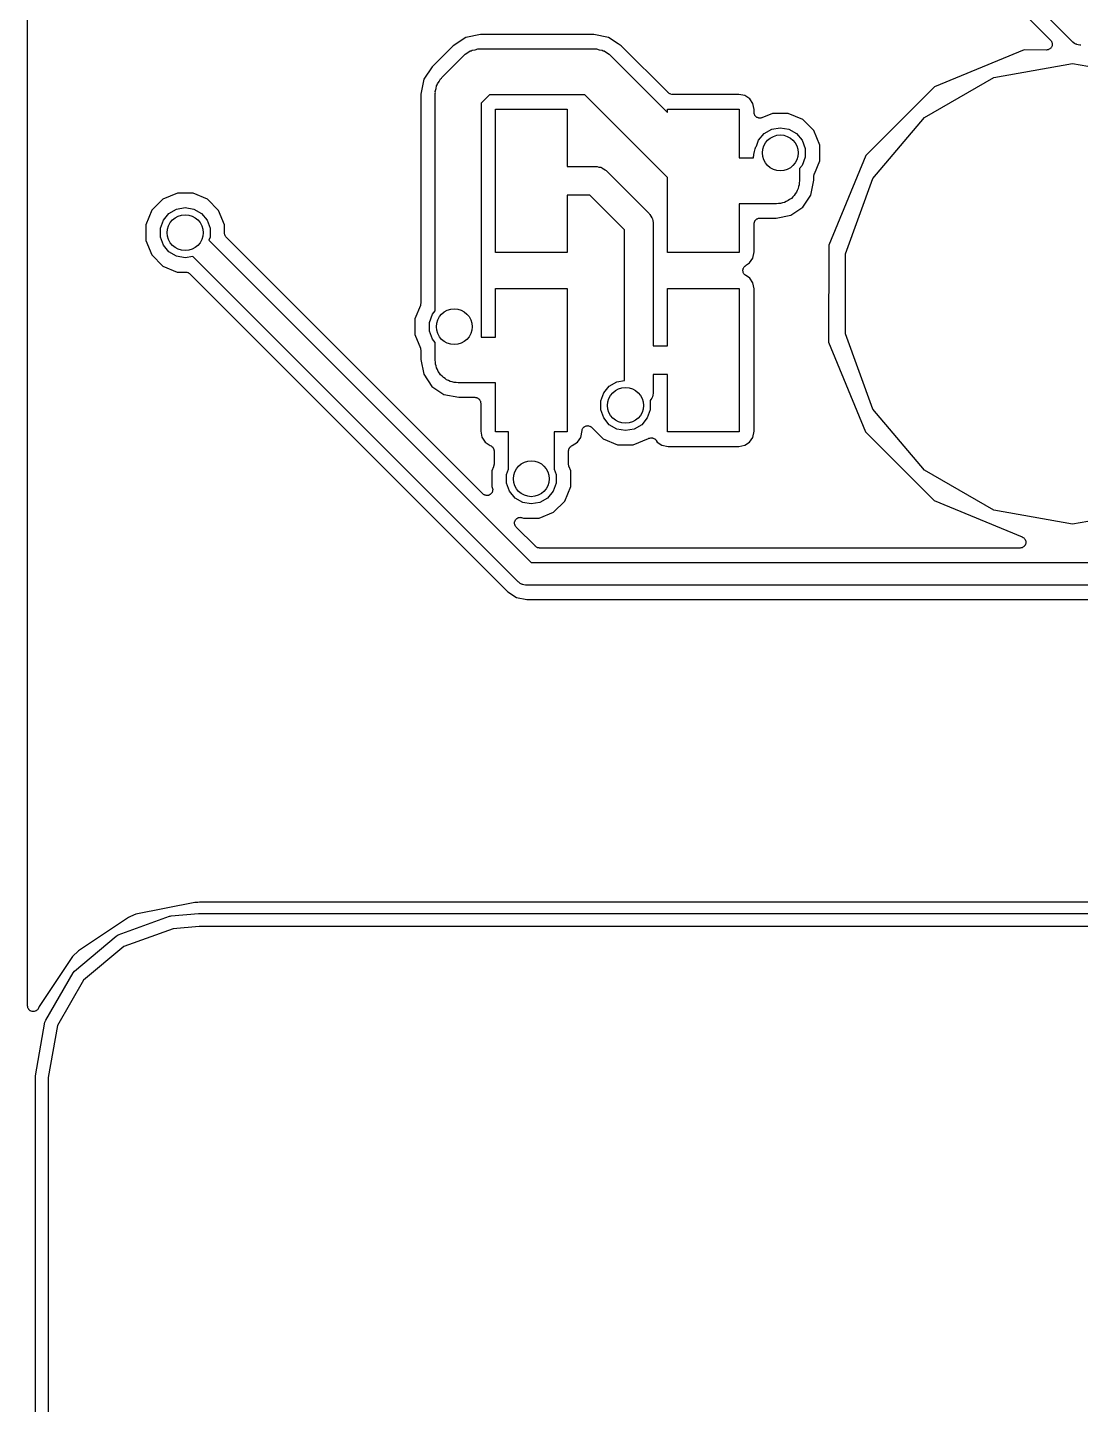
# Model space of a CAD drawing. Extents: x 51 to 137, y -158 to -25.
# Drawn here: x 99.03 to 117.67, y -131.28 to -106.9 of the extents above; entities that cross this region are included whole.
import ezdxf

# ---------------------------------------------------------------- set-up
doc = ezdxf.new("R2010")
doc.units = 0
doc.header["$MEASUREMENT"] = 0
doc.layers.add('BLACK', color=7, linetype='CONTINUOUS')

msp = doc.modelspace()

# ---------------------------------------------------------------- linework, layer by layer
at = {"layer": 'Black'}
for p, q in [((117.534, -107.152), (101.208, -90.8249)), ((101.064, -91.0399), (117.145, -107.121)), ((99.0299, -124.223), (99.0299, -92.7939)), ((107.05, -107.02), (106.788, -107.072)), ((109.057, -107.02), (107.05, -107.02)), ((109.319, -107.072), (109.057, -107.02)), ((106.566, -107.22), (106.194, -107.592)), ((106.788, -107.072), (106.566, -107.22)), ((106.886, -107.307), (106.901, -107.298)), ((106.901, -107.298), (106.953, -107.289)), ((106.953, -107.289), (107.005, -107.275)), ((107.005, -107.275), (107.022, -107.277)), ((107.022, -107.277), (107.04, -107.274)), ((107.04, -107.274), (109.067, -107.274)), ((109.067, -107.274), (109.085, -107.277)), ((109.085, -107.277), (109.103, -107.275)), ((109.103, -107.275), (109.154, -107.289)), ((109.154, -107.289), (109.206, -107.298)), ((109.206, -107.298), (109.222, -107.307)), ((109.49, -107.186), (109.319, -107.072)), ((109.541, -107.22), (109.49, -107.186)), ((110.371, -108.05), (109.541, -107.22)), ((116.678, -107.294), (115.09, -107.95)), ((117.073, -107.295), (116.678, -107.294)), ((117.086, -107.292), (117.073, -107.295)), ((117.099, -107.291), (117.086, -107.292)), ((117.103, -107.289), (117.099, -107.291)), ((117.108, -107.288), (117.103, -107.289)), ((117.119, -107.282), (117.108, -107.288)), ((117.131, -107.276), (117.119, -107.282)), ((117.134, -107.273), (117.131, -107.276)), ((117.138, -107.271), (117.134, -107.273)), ((117.147, -107.261), (117.138, -107.271)), ((117.145, -107.121), (117.152, -107.132)), ((117.156, -107.251), (117.147, -107.261)), ((117.152, -107.132), (117.161, -107.142)), ((117.158, -107.247), (117.156, -107.251)), ((117.161, -107.244), (117.158, -107.247)), ((117.161, -107.142), (117.162, -107.146)), ((117.165, -107.231), (117.161, -107.244)), ((117.162, -107.146), (117.165, -107.15)), ((117.165, -107.15), (117.168, -107.163)), ((117.171, -107.219), (117.165, -107.231)), ((117.168, -107.163), (117.173, -107.175)), ((117.173, -107.211), (117.171, -107.215)), ((117.171, -107.215), (117.171, -107.219)), ((117.173, -107.175), (117.173, -107.18)), ((117.173, -107.18), (117.174, -107.184)), ((117.174, -107.184), (117.173, -107.197)), ((117.173, -107.197), (117.173, -107.211)), ((117.542, -107.157), (117.534, -107.152)), ((117.547, -107.164), (117.542, -107.157)), ((117.57, -107.177), (117.547, -107.164)), ((117.592, -107.192), (117.57, -107.177)), ((117.601, -107.194), (117.592, -107.192)), ((117.609, -107.199), (117.601, -107.194)), ((117.635, -107.203), (117.609, -107.199)), ((117.66, -107.21), (117.635, -107.203)), ((117.669, -107.21), (117.66, -107.21)), ((117.678, -107.211), (117.669, -107.21)), ((106.367, -107.779), (106.753, -107.393)), ((106.753, -107.393), (106.767, -107.383)), ((106.767, -107.383), (106.779, -107.369)), ((106.779, -107.369), (106.825, -107.342)), ((106.825, -107.342), (106.868, -107.312)), ((106.868, -107.312), (106.886, -107.307)), ((109.222, -107.307), (109.239, -107.312)), ((109.239, -107.312), (109.282, -107.342)), ((109.282, -107.342), (109.328, -107.369)), ((109.328, -107.369), (109.34, -107.383)), ((109.34, -107.383), (109.355, -107.393)), ((109.355, -107.393), (110.363, -108.401)), ((116.138, -107.78), (117.533, -107.533)), ((117.533, -107.533), (118.928, -107.78)), ((106.194, -107.592), (106.046, -107.814)), ((106.357, -107.793), (106.367, -107.779)), ((114.911, -108.488), (116.138, -107.78)), ((106.046, -107.814), (105.994, -108.076)), ((106.249, -108.03), (106.263, -107.979)), ((106.263, -107.979), (106.272, -107.927)), ((106.272, -107.927), (106.281, -107.911)), ((106.281, -107.911), (106.286, -107.894)), ((106.286, -107.894), (106.316, -107.851)), ((106.316, -107.851), (106.343, -107.805)), ((106.343, -107.805), (106.357, -107.793)), ((115.09, -107.95), (113.875, -109.164)), ((105.994, -108.076), (105.994, -111.779)), ((106.248, -108.066), (106.251, -108.048)), ((106.248, -111.914), (106.248, -108.066)), ((106.251, -108.048), (106.249, -108.03)), ((107.208, -108.087), (107.061, -108.234)), ((107.061, -108.234), (107.061, -112.38)), ((108.899, -108.087), (107.208, -108.087)), ((110.363, -109.551), (108.899, -108.087)), ((110.375, -108.053), (110.371, -108.05)), ((110.378, -108.056), (110.375, -108.053)), ((110.389, -108.063), (110.378, -108.056)), ((110.4, -108.071), (110.389, -108.063)), ((110.404, -108.072), (110.4, -108.071)), ((110.408, -108.074), (110.404, -108.072)), ((110.421, -108.076), (110.408, -108.074)), ((110.434, -108.08), (110.421, -108.076)), ((110.439, -108.079), (110.434, -108.08)), ((110.443, -108.08), (110.439, -108.079)), ((111.623, -108.08), (110.443, -108.08)), ((111.733, -108.102), (111.623, -108.08)), ((111.817, -108.159), (111.733, -108.102)), ((111.873, -108.244), (111.817, -108.159)), ((111.894, -108.351), (111.873, -108.244)), ((107.315, -110.881), (107.315, -108.341)), ((107.315, -108.341), (108.585, -108.341)), ((108.585, -108.341), (108.585, -109.357)), ((110.363, -108.401), (110.363, -108.341)), ((110.363, -108.341), (111.633, -108.341)), ((111.633, -108.341), (111.633, -109.205)), ((111.894, -108.402), (111.894, -108.351)), ((111.896, -108.412), (111.894, -108.402)), ((111.896, -108.423), (111.896, -108.412)), ((111.899, -108.43), (111.896, -108.423)), ((111.9, -108.436), (111.899, -108.43)), ((111.906, -108.446), (111.9, -108.436)), ((111.91, -108.456), (111.906, -108.446)), ((111.914, -108.461), (111.91, -108.456)), ((111.918, -108.467), (111.914, -108.461)), ((111.926, -108.474), (111.918, -108.467)), ((111.934, -108.482), (111.926, -108.474)), ((111.94, -108.485), (111.934, -108.482)), ((111.945, -108.49), (111.94, -108.485)), ((111.955, -108.493), (111.945, -108.49)), ((111.965, -108.498), (111.955, -108.493)), ((111.972, -108.499), (111.965, -108.498)), ((111.978, -108.502), (111.972, -108.499)), ((111.989, -108.502), (111.978, -108.502)), ((112, -108.503), (111.989, -108.502)), ((112.006, -108.502), (112, -108.503)), ((112.013, -108.502), (112.006, -108.502)), ((112.024, -108.498), (112.013, -108.502)), ((112.034, -108.495), (112.024, -108.498)), ((112.22, -108.419), (112.034, -108.495)), ((112.498, -108.419), (112.22, -108.419)), ((112.755, -108.525), (112.498, -108.419)), ((114, -109.573), (114.911, -108.488)), ((112.072, -108.775), (112.206, -108.698)), ((112.206, -108.698), (112.359, -108.671)), ((112.359, -108.671), (112.511, -108.698)), ((112.511, -108.698), (112.645, -108.775)), ((112.951, -108.722), (112.755, -108.525)), ((113.057, -108.979), (112.951, -108.722)), ((111.925, -109.01), (111.935, -108.997)), ((111.935, -108.997), (111.972, -108.894)), ((111.972, -108.894), (112.072, -108.775)), ((112.645, -108.775), (112.745, -108.894)), ((112.745, -108.894), (112.798, -109.04)), ((113.057, -109.257), (113.057, -108.979)), ((111.633, -109.205), (111.887, -109.205)), ((111.887, -109.182), (111.89, -109.165)), ((111.887, -109.205), (111.887, -109.182)), ((111.889, -109.147), (111.903, -109.095)), ((111.89, -109.165), (111.889, -109.147)), ((111.903, -109.095), (111.912, -109.043)), ((111.912, -109.043), (111.921, -109.028)), ((111.921, -109.028), (111.925, -109.01)), ((112.798, -109.195), (112.745, -109.34)), ((112.798, -109.04), (112.798, -109.195)), ((113.875, -109.164), (113.216, -110.75)), ((108.585, -109.357), (109.093, -109.357)), ((109.093, -109.357), (109.104, -109.359)), ((109.104, -109.359), (109.115, -109.358)), ((109.115, -109.358), (109.147, -109.367)), ((109.147, -109.367), (109.18, -109.372)), ((109.18, -109.372), (109.19, -109.378)), ((109.19, -109.378), (109.201, -109.381)), ((109.201, -109.381), (109.228, -109.4)), ((109.228, -109.4), (109.257, -109.416)), ((109.257, -109.416), (109.264, -109.425)), ((109.264, -109.425), (109.273, -109.431)), ((109.273, -109.431), (110.034, -110.193)), ((112.745, -109.34), (112.7, -109.394)), ((112.7, -109.394), (112.7, -109.611)), ((112.958, -109.505), (112.96, -109.49)), ((112.96, -109.49), (112.961, -109.488)), ((112.961, -109.488), (112.962, -109.486)), ((112.962, -109.486), (113.057, -109.257)), ((110.363, -110.881), (110.363, -109.551)), ((112.682, -109.715), (112.676, -109.75)), ((112.694, -109.682), (112.682, -109.715)), ((112.7, -109.611), (112.694, -109.646)), ((112.694, -109.646), (112.694, -109.682)), ((112.902, -109.863), (112.954, -109.601)), ((112.954, -109.52), (112.958, -109.505)), ((112.954, -109.523), (112.954, -109.52)), ((112.954, -109.525), (112.954, -109.523)), ((112.954, -109.601), (112.954, -109.525)), ((113.515, -110.905), (114, -109.573)), ((101.426, -109.938), (101.229, -110.134)), ((101.683, -109.831), (101.426, -109.938)), ((101.961, -109.832), (101.683, -109.831)), ((102.217, -109.938), (101.961, -109.832)), ((102.414, -110.135), (102.217, -109.938)), ((108.988, -109.865), (108.585, -109.865)), ((108.585, -109.865), (108.585, -110.881)), ((109.601, -110.478), (108.988, -109.865)), ((112.463, -109.975), (112.433, -109.993)), ((112.497, -109.963), (112.463, -109.975)), ((112.524, -109.94), (112.497, -109.963)), ((112.555, -109.922), (112.524, -109.94)), ((112.578, -109.895), (112.555, -109.922)), ((112.605, -109.872), (112.578, -109.895)), ((112.623, -109.841), (112.605, -109.872)), ((112.646, -109.814), (112.623, -109.841)), ((112.658, -109.781), (112.646, -109.814)), ((112.676, -109.75), (112.658, -109.781)), ((112.759, -110.077), (112.902, -109.863)), ((101.229, -110.134), (101.123, -110.391)), ((101.435, -110.307), (101.534, -110.188)), ((101.534, -110.188), (101.669, -110.111)), ((101.669, -110.111), (101.821, -110.084)), ((101.821, -110.084), (101.974, -110.111)), ((101.974, -110.111), (102.108, -110.188)), ((102.108, -110.188), (102.208, -110.307)), ((102.52, -110.392), (102.414, -110.135)), ((110.034, -110.193), (110.041, -110.202)), ((110.041, -110.202), (110.049, -110.209)), ((110.049, -110.209), (110.066, -110.238)), ((112.294, -110.017), (111.633, -110.017)), ((111.633, -110.017), (111.633, -110.881)), ((112.284, -110.271), (112.546, -110.219)), ((112.329, -110.011), (112.294, -110.017)), ((112.364, -110.011), (112.329, -110.011)), ((112.398, -109.999), (112.364, -110.011)), ((112.433, -109.993), (112.398, -109.999)), ((112.546, -110.219), (112.759, -110.077)), ((101.123, -110.391), (101.123, -110.668)), ((101.382, -110.453), (101.435, -110.307)), ((101.382, -110.608), (101.382, -110.453)), ((102.208, -110.307), (102.261, -110.453)), ((102.261, -110.453), (102.261, -110.608)), ((102.52, -110.54), (102.52, -110.392)), ((110.066, -110.238), (110.085, -110.265)), ((110.085, -110.265), (110.088, -110.276)), ((110.088, -110.276), (110.093, -110.286)), ((110.093, -110.286), (110.099, -110.318)), ((110.099, -110.318), (110.108, -110.35)), ((110.108, -110.35), (110.107, -110.361)), ((110.107, -110.361), (110.109, -110.372)), ((110.109, -110.372), (110.109, -112.532)), ((111.894, -110.373), (111.896, -110.364)), ((111.894, -110.871), (111.894, -110.373)), ((111.896, -110.355), (111.899, -110.347)), ((111.896, -110.364), (111.896, -110.355)), ((111.899, -110.347), (111.9, -110.338)), ((111.9, -110.338), (111.905, -110.331)), ((111.905, -110.331), (111.908, -110.322)), ((111.908, -110.322), (111.913, -110.315)), ((111.913, -110.315), (111.918, -110.308)), ((111.918, -110.308), (111.925, -110.302)), ((111.925, -110.302), (111.93, -110.295)), ((111.93, -110.295), (111.938, -110.291)), ((111.938, -110.291), (111.945, -110.285)), ((111.945, -110.285), (111.953, -110.282)), ((111.953, -110.282), (111.961, -110.278)), ((111.961, -110.278), (111.97, -110.276)), ((111.97, -110.276), (111.978, -110.273)), ((111.978, -110.273), (111.987, -110.273)), ((111.987, -110.273), (111.996, -110.271)), ((111.996, -110.271), (112.284, -110.271)), ((101.123, -110.668), (101.229, -110.925)), ((101.435, -110.753), (101.382, -110.608)), ((102.261, -110.608), (102.241, -110.662)), ((102.241, -110.662), (107.947, -116.369)), ((102.52, -110.544), (102.52, -110.54)), ((102.52, -110.549), (102.52, -110.544)), ((102.524, -110.562), (102.52, -110.549)), ((102.526, -110.575), (102.524, -110.562)), ((102.528, -110.579), (102.526, -110.575)), ((102.529, -110.583), (102.528, -110.579)), ((102.537, -110.594), (102.529, -110.583)), ((102.543, -110.605), (102.537, -110.594)), ((102.547, -110.608), (102.543, -110.605)), ((102.549, -110.612), (102.547, -110.608)), ((107.094, -115.156), (102.549, -110.612)), ((109.601, -113.146), (109.601, -110.478)), ((101.229, -110.925), (101.425, -111.122)), ((101.534, -110.872), (101.435, -110.753)), ((101.669, -110.949), (101.534, -110.872)), ((101.821, -110.976), (101.669, -110.949)), ((101.956, -110.952), (101.821, -110.976)), ((107.719, -116.716), (101.956, -110.952)), ((108.585, -110.881), (107.315, -110.881)), ((111.633, -110.881), (110.363, -110.881)), ((111.872, -110.981), (111.894, -110.871)), ((113.216, -110.75), (113.214, -112.468)), ((113.515, -112.321), (113.515, -110.905)), ((101.425, -111.122), (101.682, -111.228)), ((111.696, -111.191), (111.699, -111.18)), ((111.697, -111.198), (111.696, -111.191)), ((111.696, -111.204), (111.697, -111.198)), ((111.699, -111.18), (111.7, -111.169)), ((111.7, -111.169), (111.703, -111.163)), ((111.703, -111.163), (111.705, -111.157)), ((111.705, -111.157), (111.711, -111.148)), ((111.711, -111.148), (111.716, -111.137)), ((111.716, -111.137), (111.721, -111.133)), ((111.721, -111.133), (111.725, -111.128)), ((111.725, -111.128), (111.734, -111.121)), ((111.734, -111.121), (111.742, -111.113)), ((111.742, -111.113), (111.815, -111.065)), ((111.815, -111.065), (111.872, -110.981)), ((101.682, -111.228), (101.831, -111.229)), ((101.831, -111.229), (101.835, -111.229)), ((101.835, -111.229), (101.84, -111.229)), ((101.84, -111.229), (101.853, -111.232)), ((101.853, -111.232), (101.866, -111.235)), ((101.866, -111.235), (101.87, -111.237)), ((101.87, -111.237), (101.874, -111.238)), ((101.874, -111.238), (101.885, -111.246)), ((101.885, -111.246), (101.896, -111.252)), ((101.896, -111.252), (101.899, -111.256)), ((101.899, -111.256), (101.903, -111.258)), ((101.903, -111.258), (107.533, -116.888)), ((111.699, -111.215), (111.696, -111.204)), ((111.7, -111.226), (111.699, -111.215)), ((111.703, -111.232), (111.7, -111.226)), ((111.704, -111.238), (111.703, -111.232)), ((111.71, -111.248), (111.704, -111.238)), ((111.715, -111.258), (111.71, -111.248)), ((111.72, -111.262), (111.715, -111.258)), ((111.724, -111.268), (111.72, -111.262)), ((111.733, -111.275), (111.724, -111.268)), ((111.741, -111.282), (111.733, -111.275)), ((111.817, -111.334), (111.741, -111.282)), ((111.873, -111.419), (111.817, -111.334)), ((111.894, -111.526), (111.873, -111.419)), ((107.315, -112.38), (107.315, -111.516)), ((107.315, -111.516), (108.585, -111.516)), ((108.585, -111.516), (108.585, -114.056)), ((110.363, -112.532), (110.363, -111.516)), ((110.363, -111.516), (111.633, -111.516)), ((111.633, -111.516), (111.633, -114.056)), ((111.894, -114.046), (111.894, -111.526)), ((105.986, -111.818), (105.888, -112.056)), ((105.987, -111.816), (105.986, -111.818)), ((105.988, -111.814), (105.987, -111.816)), ((105.99, -111.799), (105.988, -111.814)), ((105.994, -111.784), (105.99, -111.799)), ((105.994, -111.779), (105.994, -111.782)), ((105.994, -111.782), (105.994, -111.784)), ((106.2, -111.972), (106.248, -111.914)), ((105.888, -112.056), (105.887, -112.333)), ((106.147, -112.118), (106.2, -111.972)), ((106.147, -112.273), (106.147, -112.118)), ((105.887, -112.333), (105.986, -112.573)), ((106.2, -112.418), (106.147, -112.273)), ((106.248, -112.476), (106.2, -112.418)), ((107.061, -112.38), (107.315, -112.38)), ((114, -113.653), (113.515, -112.321)), ((105.986, -112.573), (105.987, -112.575)), ((105.987, -112.575), (105.988, -112.577)), ((105.988, -112.577), (105.99, -112.592)), ((105.99, -112.592), (105.994, -112.607)), ((105.994, -112.607), (105.994, -112.609)), ((105.994, -112.609), (105.994, -112.611)), ((105.994, -112.611), (105.994, -112.776)), ((106.248, -112.786), (106.248, -112.476)), ((110.109, -112.532), (110.363, -112.532)), ((113.214, -112.468), (113.87, -114.056)), ((105.994, -112.776), (106.046, -113.038)), ((106.254, -112.821), (106.248, -112.786)), ((106.254, -112.857), (106.254, -112.821)), ((106.266, -112.89), (106.254, -112.857)), ((106.272, -112.925), (106.266, -112.89)), ((106.046, -113.038), (106.189, -113.252)), ((106.29, -112.956), (106.272, -112.925)), ((106.302, -112.989), (106.29, -112.956)), ((106.325, -113.016), (106.302, -112.989)), ((106.343, -113.047), (106.325, -113.016)), ((106.37, -113.07), (106.343, -113.047)), ((106.393, -113.097), (106.37, -113.07)), ((106.424, -113.115), (106.393, -113.097)), ((106.451, -113.138), (106.424, -113.115)), ((106.485, -113.15), (106.451, -113.138)), ((106.515, -113.168), (106.485, -113.15)), ((109.465, -113.17), (109.601, -113.146)), ((110.363, -113.04), (110.109, -113.04)), ((110.109, -113.04), (110.109, -113.352)), ((110.363, -114.056), (110.363, -113.04)), ((106.189, -113.252), (106.402, -113.394)), ((106.402, -113.394), (106.664, -113.446)), ((106.55, -113.174), (106.515, -113.168)), ((106.584, -113.186), (106.55, -113.174)), ((106.619, -113.186), (106.584, -113.186)), ((106.654, -113.192), (106.619, -113.186)), ((107.315, -113.192), (106.654, -113.192)), ((107.315, -114.056), (107.315, -113.192)), ((109.179, -113.511), (109.232, -113.366)), ((109.232, -113.366), (109.331, -113.247)), ((109.331, -113.247), (109.465, -113.17)), ((110.108, -113.374), (110.099, -113.406)), ((110.109, -113.352), (110.107, -113.363)), ((110.107, -113.363), (110.108, -113.374)), ((106.664, -113.446), (106.952, -113.446)), ((106.952, -113.446), (106.961, -113.448)), ((106.961, -113.448), (106.97, -113.448)), ((106.97, -113.448), (106.978, -113.451)), ((106.978, -113.451), (106.987, -113.453)), ((106.987, -113.453), (106.995, -113.457)), ((106.995, -113.457), (107.003, -113.46)), ((107.003, -113.46), (107.01, -113.466)), ((107.01, -113.466), (107.018, -113.47)), ((107.018, -113.47), (107.023, -113.477)), ((107.023, -113.477), (107.03, -113.483)), ((107.03, -113.483), (107.035, -113.49)), ((107.035, -113.49), (107.04, -113.497)), ((107.04, -113.497), (107.043, -113.506)), ((107.043, -113.506), (107.048, -113.513)), ((107.048, -113.513), (107.049, -113.522)), ((107.049, -113.522), (107.052, -113.53)), ((107.052, -113.53), (107.052, -113.539)), ((107.052, -113.539), (107.054, -113.548)), ((107.054, -113.548), (107.054, -114.046)), ((109.179, -113.666), (109.179, -113.511)), ((110.066, -113.487), (110.055, -113.505)), ((110.055, -113.505), (110.057, -113.511)), ((110.057, -113.511), (110.057, -113.666)), ((110.085, -113.459), (110.066, -113.487)), ((110.088, -113.449), (110.085, -113.459)), ((110.093, -113.439), (110.088, -113.449)), ((110.099, -113.406), (110.093, -113.439)), ((109.232, -113.812), (109.179, -113.666)), ((109.331, -113.931), (109.232, -113.812)), ((110.004, -113.812), (109.905, -113.931)), ((110.057, -113.666), (110.004, -113.812)), ((114.911, -114.738), (114, -113.653)), ((107.054, -114.046), (107.075, -114.153)), ((107.544, -114.056), (107.315, -114.056)), ((107.544, -114.72), (107.544, -114.056)), ((108.585, -114.056), (108.356, -114.056)), ((108.356, -114.056), (108.356, -114.72)), ((108.824, -114.156), (108.848, -114.036)), ((108.848, -114.035), (108.849, -114.023)), ((108.848, -114.036), (108.848, -114.035)), ((108.849, -114.023), (108.851, -114.019)), ((108.851, -114.019), (108.852, -114.015)), ((108.852, -114.015), (108.859, -114.003)), ((108.859, -114.003), (108.864, -113.991)), ((108.864, -113.991), (108.868, -113.988)), ((108.868, -113.988), (108.87, -113.984)), ((108.87, -113.984), (108.88, -113.976)), ((108.88, -113.976), (108.889, -113.966)), ((108.889, -113.966), (108.893, -113.965)), ((108.893, -113.965), (108.897, -113.962)), ((108.897, -113.962), (108.909, -113.957)), ((108.909, -113.957), (108.921, -113.952)), ((108.921, -113.952), (108.926, -113.951)), ((108.926, -113.951), (108.93, -113.95)), ((108.93, -113.95), (108.943, -113.95)), ((108.943, -113.95), (108.957, -113.948)), ((108.957, -113.948), (108.961, -113.95)), ((108.961, -113.95), (108.965, -113.95)), ((108.965, -113.95), (108.978, -113.954)), ((108.978, -113.954), (108.991, -113.958)), ((108.991, -113.958), (108.994, -113.96)), ((108.994, -113.96), (108.998, -113.962)), ((108.998, -113.962), (109.009, -113.97)), ((109.009, -113.97), (109.019, -113.978)), ((109.019, -113.978), (109.222, -114.181)), ((109.465, -114.008), (109.331, -113.931)), ((109.618, -114.035), (109.465, -114.008)), ((109.771, -114.008), (109.618, -114.035)), ((109.905, -113.931), (109.771, -114.008)), ((111.633, -114.056), (110.363, -114.056)), ((111.872, -114.156), (111.894, -114.046)), ((113.87, -114.056), (115.084, -115.271)), ((107.075, -114.153), (107.131, -114.238)), ((107.131, -114.238), (107.22, -114.298)), ((107.22, -114.298), (107.223, -114.299)), ((107.223, -114.299), (107.239, -114.305)), ((107.239, -114.305), (107.24, -114.306)), ((107.24, -114.306), (107.241, -114.306)), ((107.241, -114.306), (107.253, -114.317)), ((107.253, -114.317), (107.266, -114.328)), ((107.266, -114.328), (107.266, -114.329)), ((107.266, -114.329), (107.267, -114.33)), ((107.267, -114.33), (107.275, -114.344)), ((107.275, -114.344), (107.283, -114.358)), ((107.283, -114.358), (107.284, -114.36)), ((107.284, -114.36), (107.284, -114.361)), ((107.284, -114.361), (107.287, -114.377)), ((108.613, -114.377), (108.616, -114.361)), ((108.616, -114.36), (108.617, -114.359)), ((108.616, -114.361), (108.616, -114.36)), ((108.617, -114.359), (108.625, -114.345)), ((108.625, -114.345), (108.633, -114.33)), ((108.633, -114.33), (108.634, -114.329)), ((108.634, -114.329), (108.647, -114.318)), ((108.634, -114.329), (108.634, -114.329)), ((108.647, -114.318), (108.66, -114.307)), ((108.66, -114.307), (108.661, -114.307)), ((108.661, -114.306), (108.674, -114.301)), ((108.661, -114.307), (108.661, -114.306)), ((108.674, -114.301), (108.767, -114.24)), ((108.767, -114.24), (108.824, -114.156)), ((109.222, -114.181), (109.478, -114.287)), ((109.478, -114.287), (109.756, -114.287)), ((109.756, -114.287), (110.024, -114.177)), ((110.024, -114.177), (110.031, -114.172)), ((110.031, -114.172), (110.033, -114.171)), ((110.033, -114.171), (110.034, -114.171)), ((110.034, -114.171), (110.05, -114.167)), ((110.05, -114.167), (110.065, -114.163)), ((110.065, -114.163), (110.067, -114.163)), ((110.067, -114.163), (110.068, -114.162)), ((110.068, -114.162), (110.084, -114.164)), ((110.084, -114.164), (110.101, -114.166)), ((110.101, -114.166), (110.102, -114.166)), ((110.102, -114.166), (110.103, -114.167)), ((110.103, -114.167), (110.118, -114.174)), ((110.118, -114.174), (110.133, -114.181)), ((110.133, -114.181), (110.134, -114.182)), ((110.134, -114.182), (110.135, -114.182)), ((110.135, -114.182), (110.146, -114.194)), ((110.146, -114.194), (110.158, -114.206)), ((110.158, -114.206), (110.158, -114.207)), ((110.158, -114.207), (110.159, -114.208)), ((110.159, -114.208), (110.179, -114.238)), ((110.179, -114.238), (110.263, -114.295)), ((110.263, -114.295), (110.373, -114.317)), ((110.373, -114.317), (111.623, -114.317)), ((111.623, -114.317), (111.73, -114.296)), ((111.73, -114.296), (111.815, -114.24)), ((111.815, -114.24), (111.872, -114.156)), ((107.287, -114.377), (107.29, -114.393)), ((107.29, -114.393), (107.29, -114.637)), ((108.61, -114.394), (108.613, -114.377)), ((108.61, -114.637), (108.61, -114.394)), ((107.252, -114.748), (107.251, -115.026)), ((107.282, -114.675), (107.252, -114.748)), ((107.283, -114.671), (107.282, -114.673)), ((107.282, -114.673), (107.282, -114.675)), ((107.286, -114.656), (107.283, -114.671)), ((107.289, -114.641), (107.286, -114.656)), ((107.29, -114.637), (107.289, -114.639)), ((107.289, -114.639), (107.289, -114.641)), ((107.511, -114.81), (107.544, -114.72)), ((107.511, -114.965), (107.511, -114.81)), ((108.356, -114.72), (108.389, -114.81)), ((108.389, -114.81), (108.389, -114.965)), ((108.611, -114.639), (108.61, -114.637)), ((108.61, -114.641), (108.611, -114.639)), ((108.614, -114.656), (108.61, -114.641)), ((108.617, -114.672), (108.614, -114.656)), ((108.618, -114.673), (108.617, -114.672)), ((108.618, -114.676), (108.618, -114.673)), ((108.649, -114.749), (108.618, -114.676)), ((108.648, -115.027), (108.649, -114.749)), ((116.138, -115.446), (114.911, -114.738)), ((107.251, -115.026), (107.259, -115.045)), ((107.259, -115.045), (107.263, -115.06)), ((107.263, -115.06), (107.267, -115.075)), ((107.265, -115.095), (107.263, -115.11)), ((107.267, -115.08), (107.265, -115.095)), ((107.267, -115.075), (107.266, -115.077)), ((107.266, -115.077), (107.267, -115.08)), ((107.564, -115.111), (107.511, -114.965)), ((108.389, -114.965), (108.336, -115.111)), ((108.542, -115.284), (108.648, -115.027)), ((107.106, -115.165), (107.094, -115.156)), ((107.118, -115.174), (107.106, -115.165)), ((107.121, -115.175), (107.118, -115.174)), ((107.122, -115.176), (107.121, -115.175)), ((107.137, -115.18), (107.122, -115.176)), ((107.152, -115.185), (107.137, -115.18)), ((107.154, -115.185), (107.152, -115.185)), ((107.156, -115.185), (107.154, -115.185)), ((107.172, -115.184), (107.156, -115.185)), ((107.187, -115.183), (107.172, -115.184)), ((107.189, -115.182), (107.187, -115.183)), ((107.192, -115.182), (107.189, -115.182)), ((107.206, -115.176), (107.192, -115.182)), ((107.22, -115.17), (107.206, -115.176)), ((107.222, -115.168), (107.22, -115.17)), ((107.224, -115.167), (107.222, -115.168)), ((107.235, -115.156), (107.224, -115.167)), ((107.246, -115.146), (107.235, -115.156)), ((107.247, -115.144), (107.246, -115.146)), ((107.249, -115.142), (107.247, -115.144)), ((107.255, -115.128), (107.249, -115.142)), ((107.262, -115.115), (107.255, -115.128)), ((107.263, -115.112), (107.262, -115.115)), ((107.263, -115.11), (107.263, -115.112)), ((107.663, -115.23), (107.564, -115.111)), ((107.797, -115.307), (107.663, -115.23)), ((107.95, -115.334), (107.797, -115.307)), ((108.103, -115.307), (107.95, -115.334)), ((108.237, -115.23), (108.103, -115.307)), ((108.336, -115.111), (108.237, -115.23)), ((108.345, -115.48), (108.542, -115.284)), ((115.084, -115.271), (116.644, -115.919)), ((107.696, -115.59), (107.71, -115.583)), ((107.71, -115.583), (107.724, -115.576)), ((107.724, -115.576), (107.726, -115.576)), ((107.726, -115.576), (107.728, -115.575)), ((107.728, -115.575), (107.743, -115.573)), ((107.743, -115.573), (107.759, -115.571)), ((107.759, -115.571), (107.761, -115.572)), ((107.761, -115.572), (107.763, -115.572)), ((107.763, -115.572), (107.778, -115.576)), ((107.778, -115.576), (107.793, -115.579)), ((107.793, -115.579), (107.81, -115.586)), ((107.81, -115.586), (108.088, -115.586)), ((108.088, -115.586), (108.345, -115.48)), ((117.533, -115.693), (116.138, -115.446)), ((118.928, -115.446), (117.533, -115.693)), ((107.653, -115.682), (107.654, -115.666)), ((107.654, -115.684), (107.653, -115.682)), ((107.653, -115.686), (107.654, -115.684)), ((107.658, -115.701), (107.653, -115.686)), ((107.654, -115.666), (107.655, -115.651)), ((107.655, -115.651), (107.656, -115.649)), ((107.656, -115.647), (107.663, -115.632)), ((107.656, -115.649), (107.656, -115.647)), ((107.662, -115.716), (107.658, -115.701)), ((107.663, -115.718), (107.662, -115.716)), ((107.663, -115.632), (107.669, -115.618)), ((107.664, -115.72), (107.663, -115.718)), ((107.673, -115.732), (107.664, -115.72)), ((107.669, -115.618), (107.67, -115.617)), ((107.67, -115.617), (107.671, -115.615)), ((107.671, -115.615), (107.682, -115.604)), ((107.682, -115.745), (107.673, -115.732)), ((107.682, -115.604), (107.692, -115.592)), ((108.023, -116.085), (107.682, -115.745)), ((107.692, -115.592), (107.694, -115.591)), ((107.694, -115.591), (107.696, -115.59)), ((116.644, -115.919), (116.657, -115.928)), ((116.657, -115.928), (116.67, -115.935)), ((116.67, -115.935), (116.672, -115.937)), ((116.672, -115.937), (116.674, -115.938)), ((116.674, -115.938), (116.683, -115.95)), ((116.691, -116.068), (116.68, -116.079)), ((116.683, -115.95), (116.693, -115.962)), ((116.693, -116.064), (116.691, -116.066)), ((116.691, -116.066), (116.691, -116.068)), ((116.693, -115.962), (116.694, -115.964)), ((116.698, -116.049), (116.693, -116.064)), ((116.694, -115.964), (116.695, -115.966)), ((116.695, -115.966), (116.7, -115.981)), ((116.704, -116.035), (116.698, -116.049)), ((116.7, -115.981), (116.705, -115.995)), ((116.705, -116.031), (116.704, -116.033)), ((116.704, -116.033), (116.704, -116.035)), ((116.705, -115.995), (116.705, -115.998)), ((116.705, -115.998), (116.706, -116)), ((116.706, -116), (116.705, -116.015)), ((116.705, -116.015), (116.705, -116.031)), ((108.026, -116.088), (108.023, -116.085)), ((108.029, -116.091), (108.026, -116.088)), ((108.041, -116.098), (108.029, -116.091)), ((108.052, -116.105), (108.041, -116.098)), ((108.056, -116.106), (108.052, -116.105)), ((108.06, -116.109), (108.056, -116.106)), ((108.073, -116.111), (108.06, -116.109)), ((108.086, -116.114), (108.073, -116.111)), ((108.09, -116.114), (108.086, -116.114)), ((108.094, -116.115), (108.09, -116.114)), ((116.605, -116.115), (108.094, -116.115)), ((116.62, -116.112), (116.605, -116.115)), ((116.635, -116.11), (116.62, -116.112)), ((116.637, -116.109), (116.635, -116.11)), ((116.64, -116.109), (116.637, -116.109)), ((116.653, -116.101), (116.64, -116.109)), ((116.667, -116.094), (116.653, -116.101)), ((116.668, -116.092), (116.667, -116.094)), ((116.67, -116.091), (116.668, -116.092)), ((116.68, -116.079), (116.67, -116.091)), ((107.947, -116.369), (123.67, -116.369)), ((107.727, -116.721), (107.719, -116.716)), ((107.732, -116.728), (107.727, -116.721)), ((107.755, -116.741), (107.732, -116.728)), ((107.777, -116.756), (107.755, -116.741)), ((107.786, -116.758), (107.777, -116.756)), ((107.794, -116.763), (107.786, -116.758)), ((107.82, -116.767), (107.794, -116.763)), ((107.845, -116.774), (107.82, -116.767)), ((107.854, -116.774), (107.845, -116.774)), ((107.863, -116.775), (107.854, -116.774)), ((123.586, -116.775), (107.863, -116.775)), ((107.533, -116.888), (107.689, -116.992)), ((107.689, -116.992), (107.873, -117.029)), ((107.873, -117.029), (123.439, -117.029)), ((101.993, -122.393), (100.948, -122.601)), ((102.024, -122.393), (101.993, -122.393)), ((102.034, -122.391), (102.024, -122.393)), ((102.044, -122.391), (102.034, -122.391)), ((102.075, -122.385), (102.044, -122.391)), ((133.578, -122.385), (102.075, -122.385)), ((100.816, -122.656), (99.9301, -123.247)), ((100.635, -122.968), (101.543, -122.637)), ((100.851, -122.641), (100.816, -122.656)), ((100.948, -122.601), (100.851, -122.641)), ((101.543, -122.637), (101.557, -122.635)), ((101.557, -122.635), (101.572, -122.631)), ((101.572, -122.631), (102.055, -122.588)), ((102.055, -122.588), (102.06, -122.589)), ((102.06, -122.589), (102.065, -122.588)), ((102.065, -122.588), (133.614, -122.588)), ((101.607, -122.857), (100.732, -123.175)), ((102.07, -122.817), (101.607, -122.857)), ((133.619, -122.817), (102.07, -122.817)), ((99.8607, -123.608), (100.601, -122.987)), ((100.601, -122.987), (100.635, -122.968)), ((99.8286, -123.349), (99.2368, -124.235)), ((99.9301, -123.247), (99.8286, -123.349)), ((100.732, -123.175), (100.023, -123.77)), ((99.8352, -123.639), (99.8607, -123.608)), ((99.3523, -124.475), (99.8352, -123.639)), ((100.023, -123.77), (99.5603, -124.572)), ((99.0326, -124.239), (99.0299, -124.223)), ((99.0346, -124.254), (99.0326, -124.239)), ((99.0356, -124.256), (99.0346, -124.254)), ((99.036, -124.258), (99.0356, -124.256)), ((99.0438, -124.271), (99.036, -124.258)), ((99.0509, -124.285), (99.0438, -124.271)), ((99.0525, -124.287), (99.0509, -124.285)), ((99.0537, -124.289), (99.0525, -124.287)), ((99.0655, -124.299), (99.0537, -124.289)), ((99.0769, -124.309), (99.0655, -124.299)), ((99.079, -124.31), (99.0769, -124.309)), ((99.0807, -124.311), (99.079, -124.31)), ((99.0952, -124.317), (99.0807, -124.311)), ((99.1095, -124.322), (99.0952, -124.317)), ((99.1117, -124.323), (99.1095, -124.322)), ((99.1139, -124.323), (99.1117, -124.323)), ((99.1293, -124.323), (99.1139, -124.323)), ((99.1448, -124.324), (99.1293, -124.323)), ((99.1469, -124.323), (99.1448, -124.324)), ((99.1491, -124.323), (99.1469, -124.323)), ((99.1637, -124.318), (99.1491, -124.323)), ((99.1784, -124.313), (99.1637, -124.318)), ((99.1802, -124.312), (99.1784, -124.313)), ((99.1823, -124.311), (99.1802, -124.312)), ((99.1941, -124.301), (99.1823, -124.311)), ((99.2064, -124.292), (99.1941, -124.301)), ((99.2076, -124.29), (99.2064, -124.292)), ((99.2093, -124.289), (99.2076, -124.29)), ((99.2171, -124.275), (99.2093, -124.289)), ((99.2254, -124.262), (99.2171, -124.275)), ((99.2368, -124.235), (99.2254, -124.262)), ((99.171, -125.464), (99.3387, -124.513)), ((99.3387, -124.513), (99.3523, -124.475)), ((99.3387, -124.513), (99.3387, -124.513)), ((99.5603, -124.572), (99.3978, -125.494)), ((99.1692, -125.484), (99.171, -125.474)), ((99.1692, -151.948), (99.1692, -125.484)), ((99.171, -125.474), (99.171, -125.464)), ((99.3978, -125.494), (99.3978, -151.958))]:
    msp.add_line(p, q, dxfattribs=at)
for centre in [(112.359, -109.117), (101.821, -110.53), (106.586, -112.195), (109.618, -113.589), (107.95, -114.888)]:
    msp.add_circle(centre, 0.3175, dxfattribs=at)

doc.saveas('drawing.dxf')
